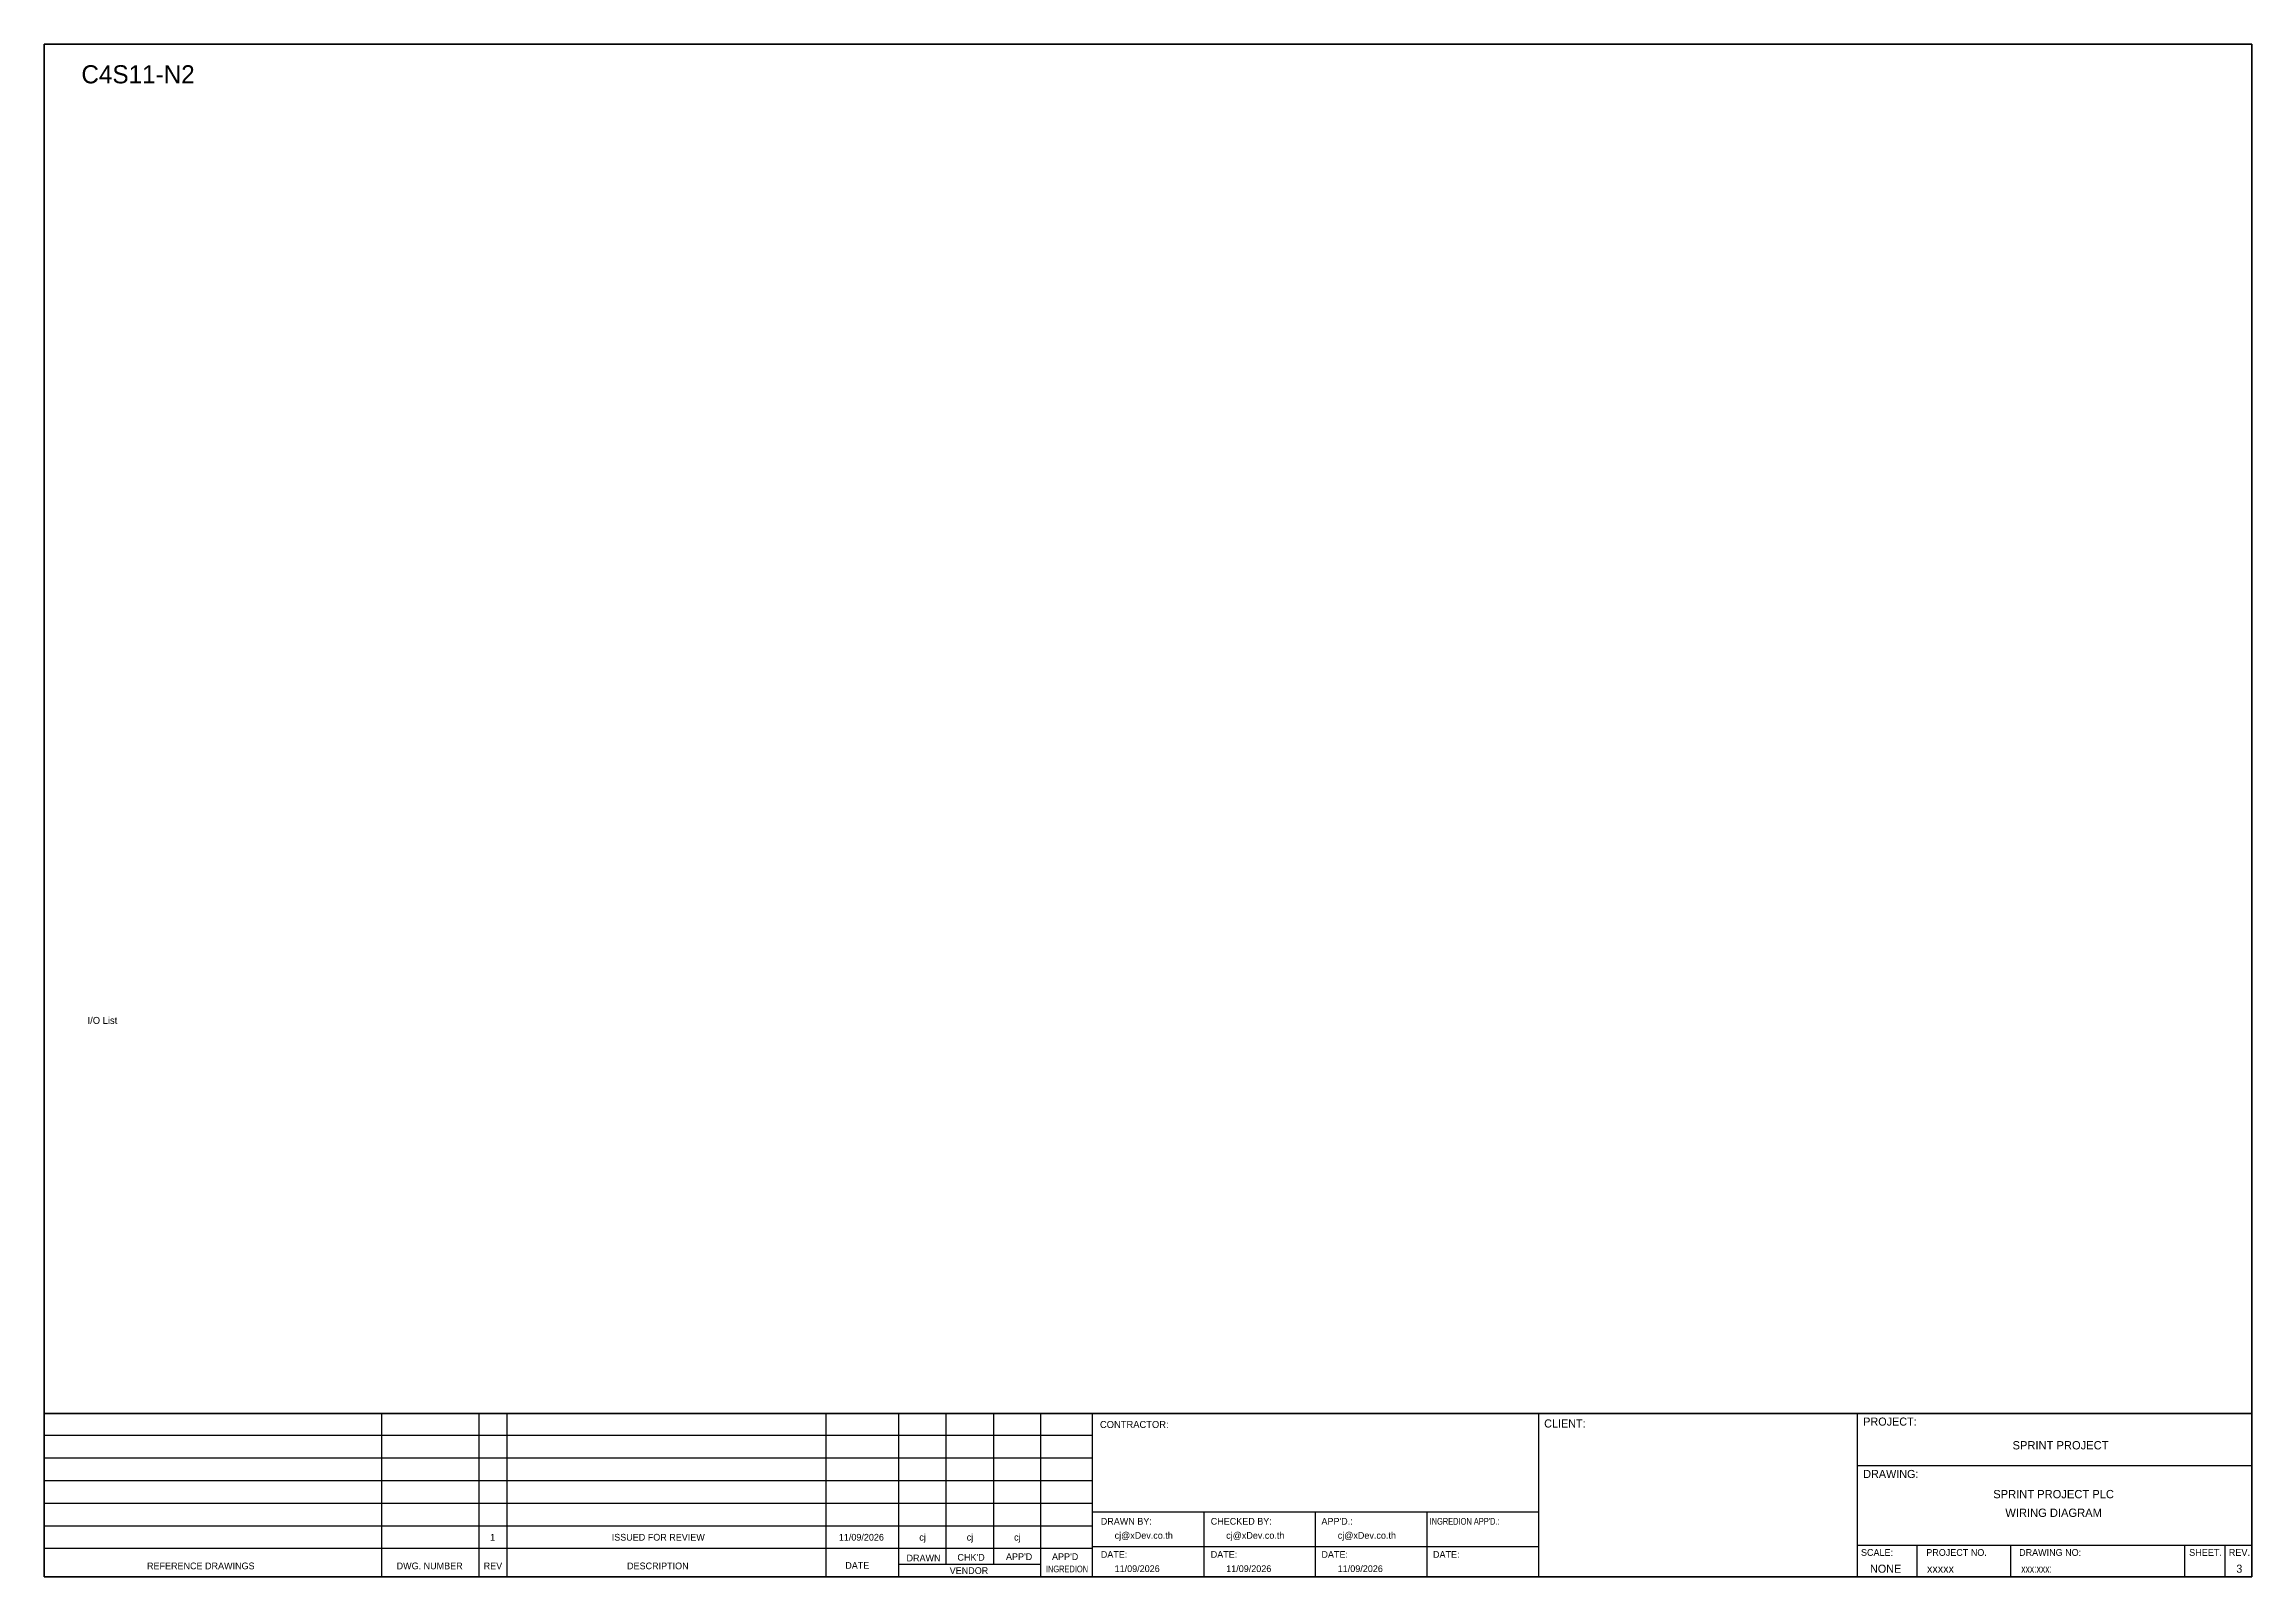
# Model space of a CAD drawing. Header units: metres. Extents: x 0 to 62600, y 0 to 2704.
# Drawn here: x 16773 to 20667, y 0 to 2704 of the extents above; entities that cross this region are included whole.
import ezdxf
from ezdxf.enums import TextEntityAlignment as Align

# ---------------------------------------------------------------- set-up
doc = ezdxf.new("R2010")
doc.units = ezdxf.units.M

msp = doc.modelspace()

# ---------------------------------------------------------------- linework, layer by layer
at = {"color": 4}
for p, q in [((20075.5, 56.1), (20075.5, 0)), ((20240.8, 56.1), (20240.8, 0))]:
    msp.add_line(p, q, dxfattribs=at)
at = {"color": 4, "ltscale": 0.5}
for p, q in [((20547.9, 56.1), (20547.9, 0)), ((20547.9, 56.1), (20547.9, 0)), ((20619.1, 56.1), (20619.1, 0)), ((20619.1, 56.1), (20619.1, 0))]:
    msp.add_line(p, q, dxfattribs=at)
at = {"layer": 'GT_1', "color": 4}
for p, q in [((17368.6, 0), (17368.6, 288.2)), ((17540.5, 0), (17540.5, 288.2)), ((17589.6, 0), (17589.6, 288.2)), ((18152.3, 0), (18152.3, 288.2)), ((18280.6, 0), (18280.6, 288.2)), ((18364.2, 21.8), (18364.2, 288.2)), ((18447.7, 21.8), (18447.7, 288.2)), ((18531, 0), (18531, 288.2)), ((18622, 0), (18622, 288.2)), ((19409, 0), (19409, 288.2)), ((19971.3, 0), (19971.3, 288.2)), ((19971.3, 0), (19971.3, 288.2)), ((19971.3, 0), (19971.3, 288.2)), ((18622, 249.3), (16773.2, 249.3)), ((18622, 209.5), (16773.2, 209.5)), ((18622, 169.6), (16773.2, 169.6)), ((18622, 129.7), (16773.2, 129.7)), ((18622, 89.7), (16773.2, 89.7)), ((19409, 114.3), (18622, 114.3)), ((18818.8, 0), (18818.8, 114.3)), ((19015.5, 0), (19015.5, 114.3)), ((19212.3, 0), (19212.3, 114.3)), ((18621.9, 49.8), (16773.2, 49.8)), ((19409, 52.9), (18622, 52.9)), ((19971.3, 56.1), (20666.5, 56.1)), ((18531, 21.8), (18280.6, 21.8))]:
    msp.add_line(p, q, dxfattribs=at)
at = {"layer": 'HELPPOINT', "color": 4, "lineweight": 35}
for p, q in [((16773.2, 0), (16773.2, 2704.2)), ((16773.2, 2704.2), (20666.5, 2704.2)), ((16773.2, 0), (16773.2, 2704.2)), ((16773.2, 2704.2), (20666.5, 2704.2)), ((20666.5, 2704.2), (20666.5, 0)), ((20666.5, 2704.2), (20666.5, 0)), ((20666.5, 0), (16773.2, 0)), ((20666.5, 0), (16773.2, 0))]:
    msp.add_line(p, q, dxfattribs=at)
at = {"layer": 'HELPPOINT', "color": 4}
for p, q in [((19971.3, 196.6), (20666.5, 196.6)), ((19971.3, 196.6), (20666.5, 196.6)), ((19971.3, 56.1), (20666.5, 56.1))]:
    msp.add_line(p, q, dxfattribs=at)
at = {"layer": 'MEMBER', "color": 4, "lineweight": 35}
msp.add_line((16773.2, 288.2), (20666.5, 288.2), dxfattribs=at)
msp.add_line((16773.2, 288.2), (20666.5, 288.2), dxfattribs=at)
at = {"layer": 'MEMBER', "color": 4}
for p, q in [((19971.3, 196.6), (20666.5, 196.6)), ((19971.3, 196.6), (20666.5, 196.6)), ((19971.3, 56.1), (20666.5, 56.1)), ((19971.3, 56.1), (20666.5, 56.1))]:
    msp.add_line(p, q, dxfattribs=at)

# ---------------------------------------------------------------- texts
at = {"color": 2}
msp.add_text('C4S11-N2', height=32, dxfattribs=at).set_placement((16838.9, 2635))
at = {"color": 4, "ltscale": 100}
for s, p in [('SPRINT PROJECT', (20329.1, 232.2)), ('SPRINT PROJECT PLC', (20316.9, 146)), ('WIRING DIAGRAM', (20316.9, 113.1))]:
    msp.add_text(s, height=14.693, dxfattribs=at).set_placement(p, align=Align.MIDDLE_CENTER)
at = {"layer": 'GT_1', "color": 4}
for s, p in [('CLIENT:', (19418.5, 263.5)), ('PROJECT:', (19981.2, 266.8)), ('DRAWING:', (19981.2, 174.4))]:
    msp.add_text(s, height=14.25, dxfattribs=at).set_placement(p)
at = {"layer": 'MEMBER', "color": 4, "ltscale": 0.8}
for s, height, p in [('I/O List', 12.35, (16849.8, 975.6)), ('CONTRACTOR:', 12.35, (18635.1, 262.7)), ('DRAWN BY:', 11.88, (18636.6, 92.1)), ('cj@xDev.co.th', 11.875, (18661, 67.2)), ('CHECKED BY:', 11.875, (18830.5, 92.1)), ('cj@xDev.co.th', 11.875, (18857.8, 67.2)), ("APP'D.:", 11.88, (19025.7, 92.1)), ('cj@xDev.co.th', 11.875, (19054.5, 67.2)), ('DRAWN', 11.88, (18294, 27.3)), ("CHK'D", 11.88, (18383.8, 28.5)), ("APP'D", 11.88, (18469.4, 29.7)), ("APP'D", 11.88, (18550.6, 29.7)), ('DATE:', 11.88, (18636.6, 33.6)), ('DATE:', 11.88, (18830.5, 33.6)), ('DATE:', 11.88, (19025.7, 33.6)), ('DATE:', 11.88, (19222.5, 33.6)), ('SCALE:', 11.88, (19977.2, 37.1)), ('PROJECT NO.', 11.875, (20092.4, 37.1)), ('DRAWING NO:', 11.875, (20256.1, 37.1)), ('SHEET.', 12, (20555.9, 37.1)), ('REV.', 12, (20625.8, 37.1)), ('REFERENCE DRAWINGS', 11.875, (16954.6, 13.4)), ('DWG. NUMBER', 11.875, (17394.8, 13.4)), ('REV', 11.88, (17548.3, 13.4)), ('DESCRIPTION', 11.875, (17801.2, 13.4)), ('DATE', 11.88, (18186, 14.2)), ('VENDOR', 11.88, (18370.1, 5.1)), ('11/09/2026', 11.88, (18661, 8.5)), ('11/09/2026', 11.88, (18857.8, 8.5)), ('11/09/2026', 11.88, (19054.5, 8.5)), ('NONE', 14.23, (19993.2, 7.3)), ('xxxxx', 14.23, (20093.6, 7.3))]:
    msp.add_text(s, height=height, dxfattribs=at).set_placement(p)
at = {"layer": 'MEMBER', "color": 4, "ltscale": 0.8, "width": 0.8}
for s, height, p in [("INGREDION APP'D.:", 11.875, (19216.5, 92.1)), ('INGREDION', 11.88, (18539.8, 8)), ('xxx:xxx:', 14.23, (20259.8, 7.3))]:
    msp.add_text(s, height=height, dxfattribs=at).set_placement(p)
at = {"layer": 'MEMBER', "color": 4, "ltscale": 0.8}
for s, height, p in [('1', 11.9, (17564.1, 69.9)), ('ISSUED FOR REVIEW', 11.875, (17856.2, 69.9)), ('11/09/2026', 11.88, (18214.4, 69.9)), ('cj', 11.88, (18322.3, 69.9)), ('cj', 11.88, (18405.9, 69.9)), ('cj', 11.88, (18489.4, 69.9))]:
    msp.add_text(s, height=height, dxfattribs=at).set_placement(p, align=Align.MIDDLE_CENTER)
msp.add_text('3', height=14.2, dxfattribs=at).set_placement((20644.4, 7.3), align=Align.CENTER)

doc.saveas('drawing.dxf')
